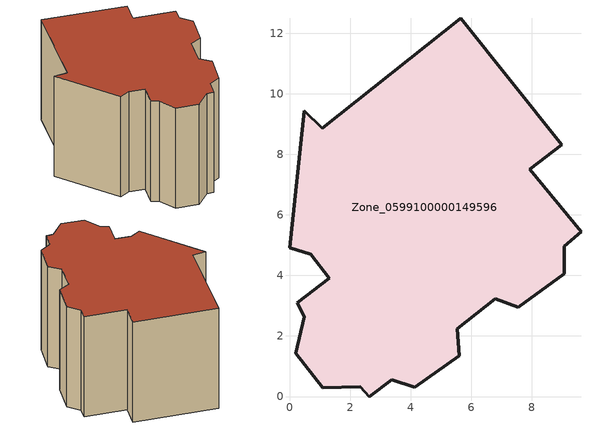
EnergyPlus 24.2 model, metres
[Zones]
Zone_0599100000149596
 floor ground (C_G): 0.48,2.63 0.26,3.1 1.32,3.9 0.7,4.7 0,4.92 0.48,9.45 1.09,8.86 5.66,12.49 9,8.31 7.94,7.51 9.63,5.44 9.07,4.97 9.07,4.06 7.55,2.95 6.8,3.23 5.54,2.24 5.6,1.34 4.13,0.31 3.38,0.55 2.64,0 2.34,0.32 1.1,0.29 0.21,1.43 z0
 wall outside (C_F): 4.13,0.31 5.6,1.34 5.54,2.24 6.8,3.23 7.55,2.95 9.07,4.06 9.07,4.97 9.63,5.44 7.94,7.51 9,8.31 5.66,12.49 1.09,8.86 0.48,9.45 0,4.92 0.7,4.7 1.32,3.9 0.26,3.1 0.48,2.63 0.21,1.43 1.1,0.29 2.34,0.32 2.64,0 3.38,0.55 4.13,0.31 z0:7.26
 roof outside (C_R): 2.34,0.32 2.64,0 3.38,0.55 4.13,0.31 5.6,1.34 5.54,2.24 6.8,3.23 7.55,2.95 9.07,4.06 9.07,4.97 9.63,5.44 7.94,7.51 9,8.31 5.66,12.49 1.09,8.86 0.48,9.45 0,4.92 0.7,4.7 1.32,3.9 0.26,3.1 0.48,2.63 0.21,1.43 1.1,0.29 z7.26
[BUILDING]
Pand.0599100000149596: North Axis=0; Terrain=City; Loads Convergence Tolerance Value=0.04; Temperature Convergence Tolerance Value=0.4; Solar Distribution=FullExterior; Maximum Number of Warmup Days=25; Minimum Number of Warmup Days=1
[Site:Location]
Rotterdam.The.Hague.AP_ZH_NLD Design_Conditions: Latitude=51.96; Longitude=4.45; Time Zone=1; Elevation=-4.5
[SITE:GROUNDTEMPERATURE:BUILDINGSURFACE]
18, 18, 18, 18, 18, 18, 18, 18, 18, 18, 18, 18
[MATERIAL] Thermal Absorptance=0.9; Solar Absorptance=0.7; Visible Absorptance=0.7
Name | Roughness | Thickness | Conductivity | Density | Specific Heat
G.D.1965 | MediumSmooth | 0.15 | 1 | 540 | 1210
F.D.1965 | Rough | 0.3 | 0.857143 | 1920 | 840
R.D.1965 | MediumRough | 0.2 | 0.08 | 1500 | 1000
[CONSTRUCTION]
C_G: G.D.1965
C_F: F.D.1965
C_R: R.D.1965
[ZONE]
Zone_0599100000149596: Type=1; Multiplier=1; Ceiling Height=Autocalculate; Volume=Autocalculate; Floor Area=autocalculate; Part of Total Floor Area=Yes
[ZONEINFILTRATION:DESIGNFLOWRATE]
Infil_Zone_0599100000149596: Zone or ZoneList or Space or SpaceList=Zone_0599100000149596; Schedule=AlwaysOn; Design Flow Rate Calculation Method=Flow/Area; Flow Rate per Floor Area=0.0042; Constant Term Coefficient=1; Temperature Term Coefficient=0; Velocity Term Coefficient=0; Velocity Squared Term Coefficient=0
[HVACTEMPLATE:ZONE:IDEALLOADSAIRSYSTEM]
Zone_0599100000149596: Maximum Heating Supply Air Temperature=50; Minimum Cooling Supply Air Temperature=13; Maximum Heating Supply Air Humidity Ratio=0.0156; Minimum Cooling Supply Air Humidity Ratio=0.0077; Heating Limit=NoLimit; Cooling Limit=NoLimit; Dehumidification Control Type=ConstantSensibleHeatRatio; Cooling Sensible Heat Ratio=0.7; Dehumidification Setpoint=60; Humidification Control Type=None; Humidification Setpoint=30; Outdoor Air Method=None; Outdoor Air Flow Rate per Person=0.00944; Outdoor Air Flow Rate per Zone Floor Area=0; Outdoor Air Flow Rate per Zone=0; Demand Controlled Ventilation Type=None; Outdoor Air Economizer Type=NoEconomizer; Heat Recovery Type=None; Sensible Heat Recovery Effectiveness=0.7; Latent Heat Recovery Effectiveness=0.65
[ZONECONTROL:THERMOSTAT]
ThermostatControl_Zone_0599100000149596: Zone or ZoneList=Zone_0599100000149596; Control Type Schedule=DualSetpointControlType; Control 1=Thermostat_Zone_0599100000149596; Temperature Difference Between Cutout And Setpoint=0
[THERMOSTATSETPOINT:DUALSETPOINT]
Thermostat_Zone_0599100000149596: Heating Setpoint Temperature Schedule=HeatingSetpoint_Zone_0599100000149596; Cooling Setpoint Temperature Schedule=CoolingSetpoint_Zone_0599100000149596
[SCHEDULE:COMPACT]
HeatingSetpoint_Zone_0599100000149596: Through: 12/31, For: AllDays, Until: 24:00, 21
CoolingSetpoint_Zone_0599100000149596: Through: 12/31, For: AllDays, Until: 24:00, 24
DualSetpointControlType: Through: 12/31, For: AllDays, Until: 24:00, 4
AlwaysOn: Through: 12/31, For: AllDays, Until: 24:00, 1
